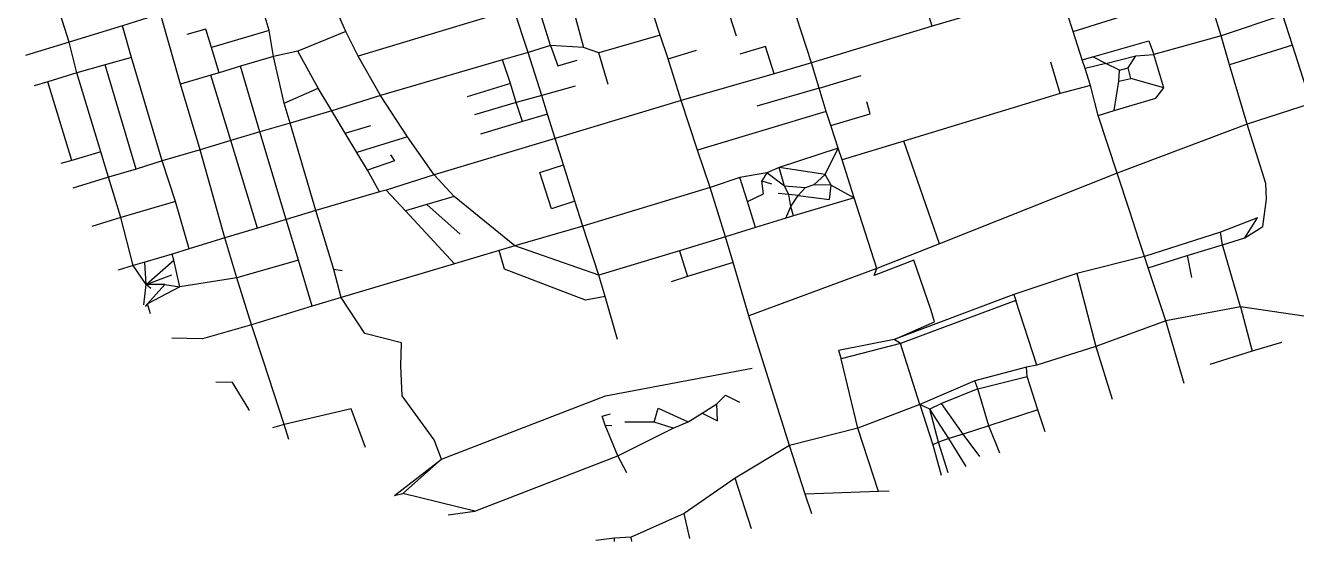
# Model space of a CAD drawing. Header units: metres. Extents: x 627711 to 631056, y 4832847 to 4835379.
# Drawn here: x 627758 to 629828, y 4832847 to 4833688 of the extents above; entities that cross this region are included whole.
import ezdxf

# ---------------------------------------------------------------- set-up
doc = ezdxf.new("R2010")
doc.units = ezdxf.units.M

msp = doc.modelspace()

# ---------------------------------------------------------------- linework, layer by layer
at = {"layer": 'ROADS'}
for points in [[(629234.9, 4833686.3), (629202.4, 4833789.5)], [(629464.3, 4833677.7), (629572.2, 4833711.4), (629573.9, 4833729.6), (629675.1, 4833767.9)], [(628916, 4833670.4), (628893.9, 4833739.9)], [(629442.5, 4833747.7), (629234.9, 4833686.3)], [(628613, 4833654.9), (628592, 4833723.1)], [(628708.1, 4833720.4), (628653.1, 4833702.4), (628666.8, 4833651.5)], [(629038, 4833626.8), (629005.8, 4833726.9)], [(627828.8, 4833660.3), (627813.9, 4833706.4)], [(627977.5, 4833706.4), (627915.7, 4833687.3)], [(628010.3, 4833591.9), (627977.5, 4833706.4)], [(628154.6, 4833679.6), (628144.7, 4833712.2)], [(628279.4, 4833678), (628266.9, 4833705.9)], [(628516, 4833702.7), (628299.6, 4833637.4)], [(628576.5, 4833643.8), (628553.4, 4833714)], [(628791.5, 4833671.7), (628780.6, 4833705)], [(629464.3, 4833677.7), (629455.2, 4833705.8)], [(629705.8, 4833670.7), (629693.2, 4833710.8)], [(629805.9, 4833704.5), (629705.8, 4833670.7)], [(629821.7, 4833655.3), (629805.9, 4833704.5)], [(627915.7, 4833687.3), (627828.8, 4833660.3)], [(627930.3, 4833635.2), (627915.7, 4833687.3)], [(628060.9, 4833651.5), (628051.4, 4833681.4), (628020.6, 4833672.8)], [(628154.6, 4833679.6), (628060.9, 4833651.5)], [(628161.7, 4833637.3), (628154.6, 4833679.6)], [(628279.4, 4833678), (628201.2, 4833646)], [(628299.6, 4833637.4), (628279.4, 4833678)], [(629234.9, 4833686.3), (629038, 4833626.8)], [(629479.3, 4833631.8), (629464.3, 4833677.7)], [(627828.8, 4833660.3), (627757.5, 4833638.7)], [(627841.5, 4833610.6), (627828.8, 4833660.3)], [(628791.5, 4833671.7), (628691.9, 4833642.9)], [(628804.4, 4833633.3), (628791.5, 4833671.7)], [(629496.6, 4833636.4), (629587.9, 4833662.8), (629596, 4833640.6)], [(629705.8, 4833670.7), (629596, 4833640.6)], [(629719.2, 4833623.3), (629705.8, 4833670.7)], [(629821.7, 4833655.3), (629719.2, 4833623.3)], [(629852.1, 4833560.4), (629821.7, 4833655.3)], [(627930.3, 4833635.2), (627887.6, 4833623.3)], [(627980.2, 4833466.9), (627930.3, 4833635.2)], [(628073, 4833610.7), (628060.9, 4833651.5)], [(628161.7, 4833637.3), (628108.2, 4833621.3)], [(628201.2, 4833646), (628161.7, 4833637.3)], [(628179.3, 4833561.3), (628161.7, 4833637.3)], [(628234.7, 4833585.7), (628201.2, 4833646)], [(628336.2, 4833573.4), (628299.6, 4833637.4)], [(628576.5, 4833643.8), (628534.8, 4833631.6)], [(628613, 4833654.9), (628576.5, 4833643.8)], [(628599, 4833573.4), (628576.5, 4833643.8)], [(628613, 4833654.9), (628625.1, 4833622.1), (628656.4, 4833631.3)], [(628666.8, 4833651.5), (628613, 4833654.9)], [(628691.9, 4833642.9), (628666.8, 4833651.5)], [(628707.1, 4833591.6), (628691.9, 4833642.9)], [(628804.4, 4833633.3), (628850.8, 4833647.2)], [(628977.2, 4833608.7), (628963.3, 4833653.6), (628921.4, 4833640.9)], [(629479.3, 4833631.8), (629496.6, 4833636.4)], [(629517.7, 4833625.7), (629496.6, 4833636.4)], [(629517.7, 4833625.7), (629566.3, 4833638.4)], [(629553.8, 4833618.5), (629566.3, 4833638.4)], [(629566.3, 4833638.4), (629596, 4833640.6)], [(629612.3, 4833585.9), (629596, 4833640.6)], [(627887.6, 4833623.3), (627841.5, 4833610.6)], [(627938, 4833453.8), (627887.6, 4833623.3)], [(628108.2, 4833621.3), (628073, 4833610.7)], [(628139.4, 4833514.3), (628108.2, 4833621.3)], [(628534.8, 4833631.6), (628336.2, 4833573.4)], [(628547.6, 4833593.2), (628534.8, 4833631.6)], [(628825.9, 4833565.3), (628804.4, 4833633.3)], [(629038, 4833626.8), (628977.2, 4833608.7)], [(629050.6, 4833585.4), (629038, 4833626.8)], [(629443.4, 4833576.6), (629428.2, 4833627.9)], [(629484, 4833617.6), (629479.3, 4833631.8)], [(629517.7, 4833625.7), (629484, 4833617.6)], [(629492.5, 4833590.1), (629484, 4833617.6)], [(629539.8, 4833614.8), (629517.7, 4833625.7)], [(629538.6, 4833596.9), (629539.8, 4833614.8)], [(629539.8, 4833614.8), (629553.8, 4833618.5)], [(629558.2, 4833601.3), (629553.8, 4833618.5)], [(629748, 4833527), (629719.2, 4833623.3)], [(627794.2, 4833596), (627772, 4833589.2)], [(627841.5, 4833610.6), (627794.2, 4833596)], [(627833.1, 4833467.9), (627794.2, 4833596)], [(627880.3, 4833481.7), (627841.5, 4833610.6)], [(628059.8, 4833606.7), (628010.3, 4833591.9)], [(628073, 4833610.7), (628059.8, 4833606.7)], [(628092.3, 4833500.4), (628059.8, 4833606.7)], [(628547.6, 4833593.2), (628477.1, 4833571.6)], [(628557.3, 4833562.1), (628547.6, 4833593.2)], [(628977.2, 4833608.7), (628825.9, 4833565.3)], [(629050.6, 4833585.4), (629118.9, 4833606.1)], [(629531.1, 4833549), (629538.6, 4833596.9)], [(629538.6, 4833596.9), (629558.2, 4833601.3)], [(629612.3, 4833585.9), (629558.2, 4833601.3)], [(628042.2, 4833485.3), (628010.3, 4833591.9)], [(628179.3, 4833561.3), (628234.7, 4833585.7)], [(628256.8, 4833548.6), (628234.7, 4833585.7)], [(628336.2, 4833573.4), (628256.8, 4833548.6)], [(628380, 4833506.3), (628336.2, 4833573.4)], [(628599, 4833573.4), (628557.3, 4833562.1)], [(628653.3, 4833588.7), (628599, 4833573.4)], [(628608.3, 4833543.3), (628599, 4833573.4)], [(629050.6, 4833585.4), (628949.1, 4833556)], [(629061.8, 4833547.6), (629050.6, 4833585.4)], [(629443.4, 4833576.6), (629188.7, 4833499.1)], [(629492.5, 4833590.1), (629443.4, 4833576.6)], [(629505.2, 4833541.1), (629492.5, 4833590.1)], [(629531.1, 4833549), (629599.3, 4833569), (629612.3, 4833585.9)], [(628188.7, 4833528.5), (628179.3, 4833561.3)], [(628557.3, 4833562.1), (628489.1, 4833542)], [(628567.5, 4833531.1), (628557.3, 4833562.1)], [(628825.9, 4833565.3), (628620.7, 4833503.7)], [(628852.3, 4833484.4), (628825.9, 4833565.3)], [(629069.4, 4833524.9), (629134, 4833543.5), (629128.1, 4833563)], [(629852.1, 4833560.4), (629748, 4833527)], [(628256.8, 4833548.6), (628188.7, 4833528.5)], [(628278.6, 4833512.3), (628256.8, 4833548.6)], [(628567.5, 4833531.1), (628498.9, 4833510.6)], [(628608.3, 4833543.3), (628567.5, 4833531.1)], [(628620.7, 4833503.7), (628608.3, 4833543.3)], [(629061.8, 4833547.6), (628852.3, 4833484.4)], [(629069.4, 4833524.9), (629061.8, 4833547.6)], [(629505.2, 4833541.1), (629531.1, 4833549)], [(629536.3, 4833447.1), (629505.2, 4833541.1)], [(628139.4, 4833514.3), (628092.3, 4833500.4)], [(628188.7, 4833528.5), (628139.4, 4833514.3)], [(628182.6, 4833371.4), (628139.4, 4833514.3)], [(628230.9, 4833386.1), (628188.7, 4833528.5)], [(628278.6, 4833512.3), (628320, 4833524.6)], [(628297.7, 4833480.6), (628278.6, 4833512.3)], [(629081.7, 4833487.8), (629069.4, 4833524.9)], [(629748, 4833527), (629536.3, 4833447.1)], [(629778.4, 4833430.5), (629748, 4833527)], [(628092.3, 4833500.4), (628042.2, 4833485.3)], [(628135.7, 4833357.5), (628092.3, 4833500.4)], [(628380, 4833506.3), (628297.7, 4833480.6)], [(628423.7, 4833444.6), (628380, 4833506.3)], [(628620.7, 4833503.7), (628423.7, 4833444.6)], [(628634, 4833460.4), (628620.7, 4833503.7)], [(629188.7, 4833499.1), (629088, 4833469)], [(629246.7, 4833332.2), (629188.7, 4833499.1)], [(627880.3, 4833481.7), (627833.1, 4833467.9)], [(627892.8, 4833440.5), (627880.3, 4833481.7)], [(628042.2, 4833485.3), (627980.2, 4833466.9)], [(628082.6, 4833341.7), (628042.2, 4833485.3)], [(628314.9, 4833452.1), (628297.7, 4833480.6)], [(628352.4, 4833476.7), (628358.6, 4833466.9), (628314.9, 4833452.1)], [(628873.2, 4833423.8), (628852.3, 4833484.4)], [(629081.7, 4833487.8), (628985.4, 4833456.1)], [(629060.4, 4833445.1), (629081.7, 4833487.8)], [(629088, 4833469), (629081.7, 4833487.8)], [(629107.9, 4833406.8), (629088, 4833469)], [(627833.1, 4833467.9), (627815.5, 4833462.8)], [(627938, 4833453.8), (627892.8, 4833440.5)], [(627980.2, 4833466.9), (627938, 4833453.8)], [(628002, 4833400.7), (627980.2, 4833466.9)], [(628334.4, 4833416.4), (628314.9, 4833452.1)], [(628652.5, 4833401.6), (628614.5, 4833389.1), (628595.5, 4833448.3), (628634, 4833460.4)], [(628652.5, 4833401.6), (628634, 4833460.4)], [(628985.4, 4833456.1), (628965.4, 4833447.8)], [(628994.3, 4833425.8), (628985.4, 4833456.1)], [(629060.4, 4833445.1), (628985.4, 4833456.1)], [(627892.8, 4833440.5), (627834.6, 4833422.4)], [(627912.8, 4833374.6), (627892.8, 4833440.5)], [(628423.7, 4833444.6), (628345.2, 4833419.6)], [(628455.9, 4833409.1), (628423.7, 4833444.6)], [(628921.5, 4833440.1), (628873.2, 4833423.8)], [(628965.4, 4833447.8), (628921.5, 4833440.1)], [(628933.9, 4833400.9), (628921.5, 4833440.1)], [(628933.9, 4833400.9), (628960.1, 4833413.3), (628957.3, 4833434.6)], [(628965.4, 4833447.8), (628957.3, 4833434.6)], [(628957.3, 4833434.6), (628973.1, 4833429.9)], [(628994.3, 4833425.8), (628965.4, 4833447.8)], [(629016.2, 4833410.6), (629067.4, 4833404.3), (629070, 4833427.6)], [(629041.9, 4833428.3), (629028.1, 4833423)], [(629041.9, 4833428.3), (629060.4, 4833445.1)], [(629070, 4833427.6), (629041.9, 4833428.3)], [(629070, 4833427.6), (629060.4, 4833445.1)], [(629070, 4833427.6), (629107.9, 4833406.8)], [(629536.3, 4833447.1), (629246.7, 4833332.2)], [(629556.7, 4833384.4), (629536.3, 4833447.1)], [(629779.4, 4833404.7), (629778.4, 4833430.5)], [(628334.4, 4833416.4), (628230.9, 4833386.1)], [(628345.2, 4833419.6), (628334.4, 4833416.4)], [(628376.9, 4833385.7), (628345.2, 4833419.6)], [(628455.9, 4833409.1), (628411.5, 4833395.8)], [(628554.7, 4833328.7), (628455.9, 4833409.1)], [(628873.2, 4833423.8), (628665.6, 4833360.7)], [(628898, 4833343.6), (628873.2, 4833423.8)], [(629001.4, 4833412.3), (628984, 4833414.2)], [(629001.4, 4833412.3), (628994.3, 4833425.8)], [(629028.1, 4833423), (628994.3, 4833425.8)], [(629004.5, 4833392.8), (629001.4, 4833412.3)], [(629016.2, 4833410.6), (629001.4, 4833412.3)], [(629004.5, 4833392.8), (629016.2, 4833410.6)], [(629107.9, 4833406.8), (629009, 4833377.6)], [(629016.2, 4833410.6), (629028.1, 4833423)], [(629144.6, 4833292), (629107.9, 4833406.8)], [(628002, 4833400.7), (627912.8, 4833374.6)], [(628024.2, 4833323.8), (628002, 4833400.7)], [(628230.9, 4833386.1), (628182.6, 4833371.4)], [(628259.8, 4833290.1), (628230.9, 4833386.1)], [(628411.5, 4833395.8), (628376.9, 4833385.7)], [(628411.5, 4833395.8), (628465.7, 4833347.9)], [(628665.6, 4833360.7), (628652.5, 4833401.6)], [(628947.2, 4833358.8), (628933.9, 4833400.9)], [(628996.4, 4833373.7), (629004.5, 4833392.8)], [(629009, 4833377.6), (629004.5, 4833392.8)], [(629744.2, 4833341.7), (629773.7, 4833360.4), (629779.4, 4833404.7)], [(627912.8, 4833374.6), (627865.8, 4833360.4)], [(627933, 4833296.4), (627912.8, 4833374.6)], [(628182.6, 4833371.4), (628135.7, 4833357.5)], [(628202.2, 4833305.5), (628182.6, 4833371.4)], [(628456.4, 4833299.3), (628376.9, 4833385.7)], [(628996.4, 4833373.7), (628947.2, 4833358.8)], [(629009, 4833377.6), (628996.4, 4833373.7)], [(629571.7, 4833339.2), (629556.7, 4833384.4)], [(629744.2, 4833341.7), (629764.9, 4833374.4), (629704.7, 4833350.9)], [(628135.7, 4833357.5), (628082.6, 4833341.7)], [(628665.6, 4833360.7), (628554.7, 4833328.7)], [(628691.5, 4833280.8), (628665.6, 4833360.7)], [(628947.2, 4833358.8), (628898, 4833343.6)], [(629704.7, 4833350.9), (629580.6, 4833311.5)], [(629707.5, 4833330.4), (629704.7, 4833350.9)], [(628024.2, 4833323.8), (627996.4, 4833315.2)], [(628082.6, 4833341.7), (628024.2, 4833323.8)], [(628102, 4833276.5), (628082.6, 4833341.7)], [(628554.7, 4833328.7), (628529.1, 4833321.1)], [(628691.5, 4833280.8), (628554.7, 4833328.7)], [(628898, 4833343.6), (628823.2, 4833320.7)], [(628910.5, 4833301.7), (628898, 4833343.6)], [(629246.7, 4833332.2), (629144.6, 4833292)], [(629580.6, 4833311.5), (629571.7, 4833339.2)], [(629650, 4833312.7), (629707.5, 4833330.4)], [(629707.5, 4833330.4), (629744.2, 4833341.7)], [(629736.9, 4833229.5), (629707.5, 4833330.4)], [(627996.4, 4833315.2), (627952, 4833302.2)], [(627954.3, 4833265.8), (627999.3, 4833305.1)], [(627999.3, 4833305.1), (627996.4, 4833315.2)], [(628008.9, 4833262.1), (627999.3, 4833305.1)], [(628202.2, 4833305.5), (628102, 4833276.5)], [(628224.6, 4833230.7), (628202.2, 4833305.5)], [(628529.1, 4833321.1), (628456.4, 4833299.3)], [(628701.8, 4833246.2), (628670.1, 4833240), (628538.1, 4833290.8), (628529.1, 4833321.1)], [(628823.2, 4833320.7), (628691.5, 4833280.8)], [(628823.2, 4833320.7), (628836.4, 4833278.9)], [(629221.1, 4833258.3), (629205.1, 4833305.2), (629140.1, 4833280.2), (629144.6, 4833292)], [(629580.6, 4833311.5), (629470.3, 4833283.6)], [(629586.4, 4833293.1), (629580.6, 4833311.5)], [(629586.4, 4833293.1), (629650, 4833312.7)], [(629650, 4833312.7), (629657.4, 4833277.3)], [(627933, 4833296.4), (627908.8, 4833289.2)], [(627952, 4833302.2), (627933, 4833296.4)], [(627954.3, 4833265.8), (627933, 4833296.4)], [(627954.3, 4833265.8), (627952, 4833302.2)], [(628271.7, 4833244.6), (628259.8, 4833290.1)], [(628273.5, 4833288.2), (628259.8, 4833290.1)], [(628456.4, 4833299.3), (628271.7, 4833244.6)], [(628910.5, 4833301.7), (628836.4, 4833278.9)], [(628936.2, 4833214.5), (628910.5, 4833301.7)], [(629144.6, 4833292), (628936.2, 4833214.5)], [(629470.3, 4833283.6), (629368, 4833249.5)], [(629470.3, 4833283.6), (629501.2, 4833164.9)], [(629615.5, 4833206.8), (629586.4, 4833293.1)], [(627950.6, 4833232.5), (627954.3, 4833265.8)], [(627954.3, 4833265.8), (627996, 4833281.3)], [(627984.9, 4833265.9), (627954.3, 4833265.8)], [(627962, 4833259.4), (627954.3, 4833265.8)], [(627984.9, 4833265.9), (627956.2, 4833234.4)], [(628008.9, 4833262.1), (627956.2, 4833234.4)], [(627984.9, 4833265.9), (628008.9, 4833262.1)], [(628102, 4833276.5), (628008.9, 4833262.1)], [(628125.8, 4833199.9), (628102, 4833276.5)], [(628701.8, 4833246.2), (628691.5, 4833280.8)], [(628836.4, 4833278.9), (628809.4, 4833270.2)], [(628271.7, 4833244.6), (628224.6, 4833230.7)], [(628369, 4833133.3), (628370.1, 4833170.5), (628310.5, 4833186.1), (628271.7, 4833244.6)], [(628722.1, 4833176), (628701.8, 4833246.2)], [(629368, 4833249.5), (629173, 4833176.1)], [(629232.9, 4833223.1), (629221.1, 4833258.3)], [(629368, 4833249.5), (629371.2, 4833239.6)], [(627956.2, 4833234.4), (627952.6, 4833229.8)], [(627961.2, 4833218.1), (627956.2, 4833234.4)], [(628224.6, 4833230.7), (628125.8, 4833199.9)], [(629173, 4833176.1), (629238.5, 4833205), (629232.9, 4833223.1)], [(629371.2, 4833239.6), (629182.9, 4833169.6)], [(629405.2, 4833134.2), (629371.2, 4833239.6)], [(629736.9, 4833229.5), (629615.5, 4833206.8)], [(629736.9, 4833229.5), (629756.1, 4833156.9)], [(629932.4, 4833200.3), (629736.9, 4833229.5)], [(628125.8, 4833199.9), (628045.8, 4833177.4), (627996.3, 4833178.5)], [(628145.2, 4833140.8), (628125.8, 4833199.9)], [(628949.2, 4833172.5), (628936.2, 4833214.5)], [(629615.5, 4833206.8), (629501.2, 4833164.9)], [(629645.2, 4833104.3), (629615.5, 4833206.8)], [(629002.6, 4833003.5), (628949.2, 4833172.5)], [(629173, 4833176.1), (629082.2, 4833158), (629086.6, 4833144.5)], [(629182.9, 4833169.6), (629086.6, 4833144.5)], [(629182.9, 4833169.6), (629173, 4833176.1)], [(629214.7, 4833070.3), (629182.9, 4833169.6)], [(629501.2, 4833164.9), (629405.2, 4833134.2)], [(629501.2, 4833164.9), (629528.1, 4833078.7)], [(629804.1, 4833171.3), (629756.1, 4833156.9)], [(628178.9, 4833037.5), (628145.2, 4833140.8)], [(629113.9, 4833031.9), (629086.6, 4833144.5)], [(629756.1, 4833156.9), (629687.3, 4833135.2)], [(628423.6, 4833012.6), (628371.3, 4833084.2), (628369, 4833133.3)], [(628435.5, 4832981.2), (628702.3, 4833084.5), (628941.3, 4833129.5)], [(629388.2, 4833131.2), (629304.3, 4833109)], [(629405.2, 4833134.2), (629388.2, 4833131.2)], [(629389.4, 4833115.9), (629388.2, 4833131.2)], [(628121.4, 4833062.4), (628095.1, 4833106.1), (628067.6, 4833106.9)], [(629304.3, 4833109), (629214.7, 4833070.3)], [(629309, 4833096), (629250.1, 4833071.7)], [(629309, 4833096), (629304.3, 4833109)], [(629309, 4833096), (629389.4, 4833115.9)], [(629327.2, 4833035.6), (629309, 4833096)], [(629407.1, 4833061.6), (629389.4, 4833115.9)], [(628883.7, 4833071.3), (628898.3, 4833085.6), (628920.8, 4833074.3)], [(628121.4, 4833062.4), (628120.3, 4833061.8)], [(628121.4, 4833062.4), (628121, 4833061.3)], [(628122, 4833060.6), (628121.4, 4833062.4)], [(628311.5, 4833000), (628288.1, 4833063), (628178.9, 4833037.5)], [(628702.2, 4833036.6), (628697.4, 4833051.2), (628710.9, 4833054.9)], [(628781.9, 4833041.4), (628788.5, 4833064.2), (628837.5, 4833041.8)], [(628837.5, 4833041.8), (628859.9, 4833056.2)], [(628859.9, 4833056.2), (628885.1, 4833043.7), (628883.7, 4833071.3)], [(628859.9, 4833056.2), (628883.7, 4833071.3)], [(629214.7, 4833070.3), (629113.9, 4833031.9)], [(629214.7, 4833070.3), (629235.8, 4833004.6)], [(629230.8, 4833062.7), (629214.7, 4833070.3)], [(629250.1, 4833071.7), (629230.8, 4833062.7)], [(629245.3, 4833008.8), (629230.8, 4833062.7)], [(629262.1, 4833015), (629230.8, 4833062.7)], [(629285.5, 4833022), (629250.1, 4833071.7)], [(629407.1, 4833061.6), (629327.2, 4833035.6)], [(629418.7, 4833025.6), (629407.1, 4833061.6)], [(628178.9, 4833037.5), (628160.1, 4833032)], [(628186.6, 4833013.2), (628178.9, 4833037.5)], [(628722.4, 4832986.5), (628702.2, 4833036.6)], [(628702.2, 4833036.6), (628713, 4833035.8)], [(628781.9, 4833041.4), (628733.9, 4833041.3)], [(628813, 4833031.5), (628781.9, 4833041.4)], [(628813, 4833031.5), (628837.5, 4833041.8)], [(629327.2, 4833035.6), (629285.5, 4833022)], [(629345.1, 4832990.9), (629327.2, 4833035.6)], [(628722.4, 4832986.5), (628813, 4833031.5)], [(629113.9, 4833031.9), (629002.6, 4833003.5)], [(629147.1, 4832928.6), (629113.9, 4833031.9)], [(629262.1, 4833015), (629245.3, 4833008.8)], [(629285.5, 4833022), (629262.1, 4833015)], [(629290.1, 4832969.4), (629262.1, 4833015)], [(629312.3, 4832985.4), (629285.5, 4833022)], [(628435.5, 4832981.2), (628423.6, 4833012.6)], [(629002.6, 4833003.5), (628913.8, 4832950.5)], [(629028.1, 4832924.3), (629002.6, 4833003.5)], [(629245.3, 4833008.8), (629235.8, 4833004.6)], [(629235.8, 4833004.6), (629249.5, 4832955.2)], [(629260.8, 4832959.2), (629245.3, 4833008.8)], [(628358.7, 4832922), (628435.5, 4832981.2)], [(628372.3, 4832925.4), (628435.5, 4832981.2)], [(628489.9, 4832896.7), (628722.4, 4832986.5)], [(628737.4, 4832959.1), (628722.4, 4832986.5)], [(628913.8, 4832950.5), (628830.7, 4832892.7)], [(628940.5, 4832867.5), (628913.8, 4832950.5)], [(628358.7, 4832922), (628372.3, 4832925.4)], [(628358.7, 4832921.9), (628358.7, 4832922)], [(628489.9, 4832896.7), (628372.3, 4832925.4)], [(629147.1, 4832928.6), (629028.1, 4832924.3)], [(629038.7, 4832892.2), (629028.1, 4832924.3)], [(629164.7, 4832929.2), (629147.1, 4832928.6)], [(628446.5, 4832890.3), (628489.9, 4832896.7)], [(628830.7, 4832892.7), (628744.3, 4832854)], [(628840.1, 4832852), (628830.7, 4832892.7)], [(628717.4, 4832852.6), (628687, 4832848.9)], [(628717.3, 4832847.2), (628717.4, 4832852.6)], [(628744.3, 4832854), (628717.4, 4832852.6)], [(628745.4, 4832847), (628744.3, 4832854)]]:
    msp.add_lwpolyline(points, dxfattribs=at)

doc.saveas('drawing.dxf')
